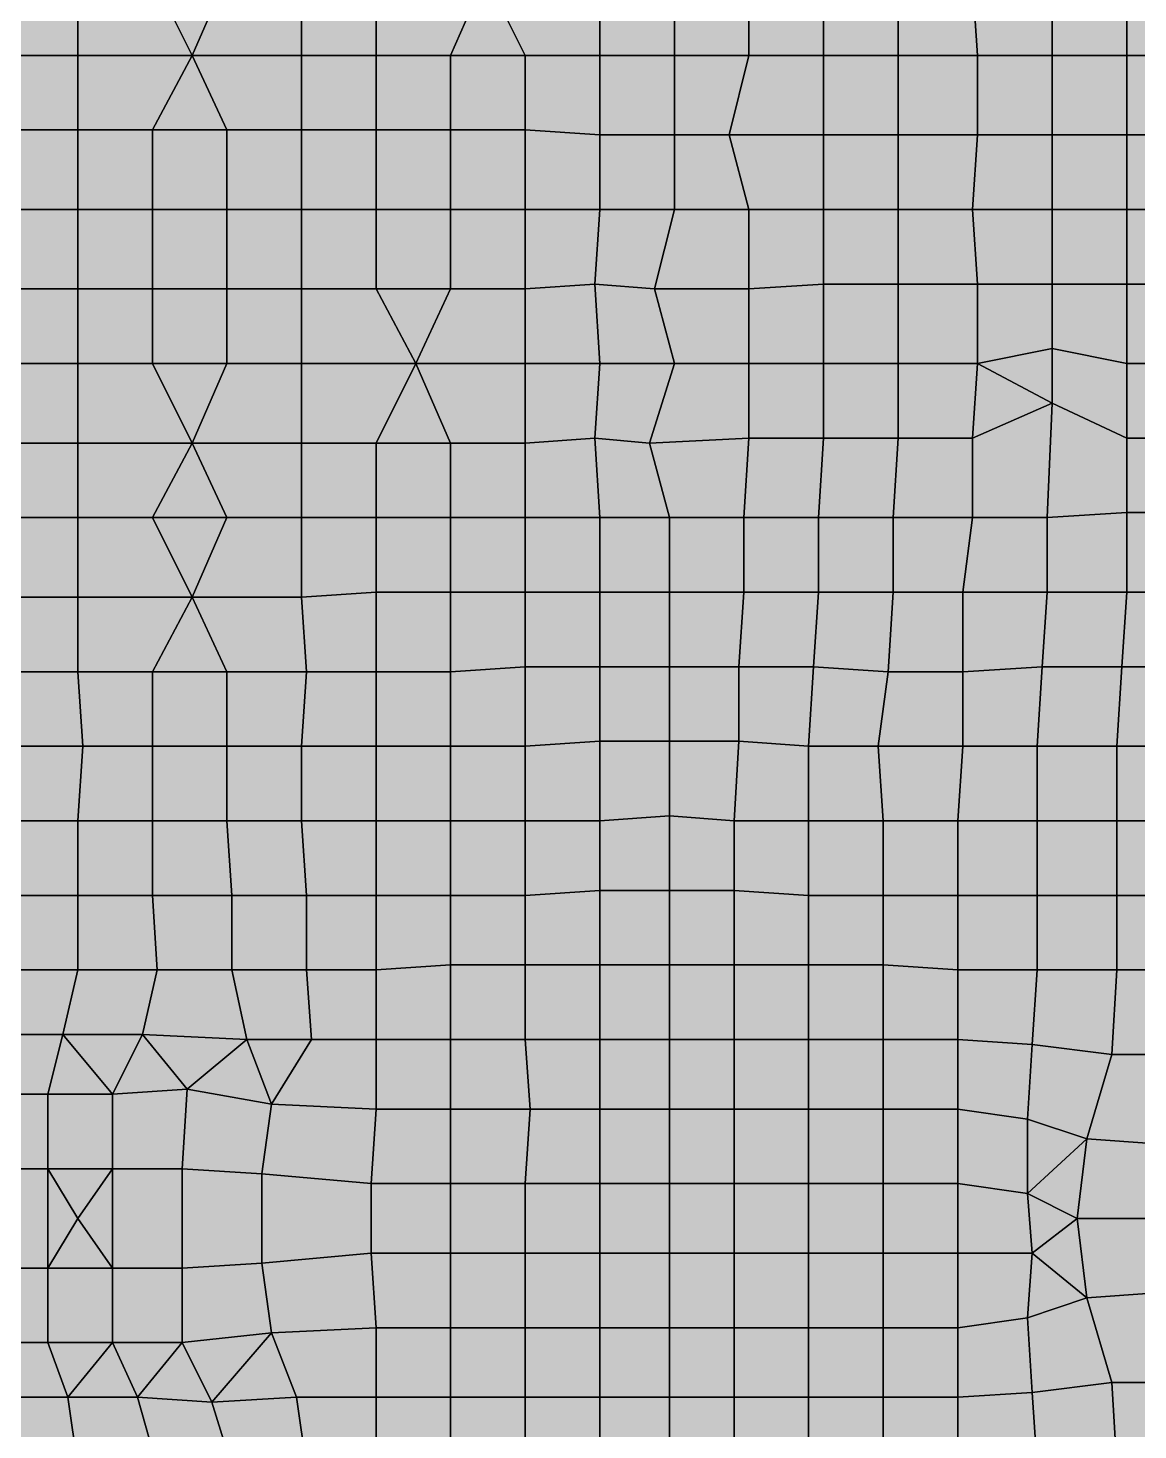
# Model space of a CAD drawing. Header units: metres. Extents: x -7480 to 79269, y -9100 to 45880.
# Drawn here: x 31840 to 36305, y 15389 to 21030 of the extents above; entities that cross this region are included whole.
import ezdxf

# ---------------------------------------------------------------- set-up
doc = ezdxf.new("R2010")
doc.units = ezdxf.units.M
for name, color, linetype in [('COLOR_1', 1, 'Continuous'), ('COLOR_181', 181, 'Continuous'), ('COLOR_3', 3, 'Continuous'), ('COLOR_5', 5, 'Continuous'), ('COLOR_6', 6, 'Continuous')]:
    doc.layers.add(name, color=color, linetype=linetype)

msp = doc.modelspace()

# ---------------------------------------------------------------- hatches: boundary and pattern name
at = {"layer": 'COLOR_1'}
for points in [[(31740, 17840), (32040, 17840), (32060, 18140), (31740, 18140)], [(32040, 17840), (32340, 17840), (32340, 18140), (32060, 18140)], [(32340, 17840), (32640, 17840), (32640, 18140), (32340, 18140)], [(32640, 17840), (32940, 17840), (32940, 18140), (32640, 18140)], [(32940, 17840), (33240, 17840), (33240, 18140), (32940, 18140)], [(33240, 17840), (33540, 17840), (33540, 18140), (33240, 18140)], [(31740, 17840), (31760, 17540), (32040, 17540), (32040, 17840)], [(32040, 17540), (32340, 17540), (32340, 17840), (32040, 17840)], [(32340, 17540), (32660, 17540), (32640, 17840), (32340, 17840)], [(32640, 17840), (32660, 17540), (32960, 17540), (32940, 17840)], [(32940, 17840), (32960, 17540), (33240, 17540), (33240, 17840)], [(33540, 17540), (33840, 17540), (33840, 17840), (33540, 17840)], [(32340, 17540), (32360, 17240), (32660, 17240), (32660, 17540)], [(32660, 17240), (32960, 17240), (32960, 17540), (32660, 17540)], [(32960, 17240), (33240, 17240), (33240, 17540), (32960, 17540)], [(31700, 16980), (31980, 16980), (32040, 17240), (31740, 17240)], [(31980, 16980), (32300, 16980), (32360, 17240), (32040, 17240)], [(32300, 16980), (32720, 16960), (32660, 17240), (32360, 17240)], [(32660, 17240), (32720, 16960), (32980, 16960), (32960, 17240)], [(32960, 17240), (32980, 16960), (33240, 16960), (33240, 17240)], [(32720, 16960), (32820, 16700), (32980, 16960)], [(32460, 16040), (32780, 16060), (32780, 16420), (32460, 16440)], [(31920, 15740), (32000, 15520), (32180, 15740)], [(31700, 15520), (31740, 15240), (32040, 15240), (32000, 15520)], [(32000, 15520), (32040, 15240), (32360, 15240), (32280, 15520)], [(32280, 15520), (32360, 15240), (32660, 15240), (32580, 15500)], [(32580, 15500), (32660, 15240), (32960, 15240), (32920, 15520)], [(32920, 15520), (32960, 15240), (33240, 15240), (33240, 15520)], [(33240, 15240), (33540, 15220), (33540, 15520), (33240, 15520)]]:
    msp.add_hatch(color=256, dxfattribs=at).paths.add_polyline_path(points)
at = {"layer": 'COLOR_181'}
for points in [[(31600, 21240), (31740, 20920), (32040, 20920), (32040, 21240)], [(32040, 20920), (32500, 20920), (32340, 21240), (32040, 21240)], [(32340, 21240), (32500, 20920), (32640, 21240)], [(32500, 20920), (32940, 20920), (32940, 21240), (32640, 21240)], [(32940, 20920), (33240, 20920), (33240, 21240), (32940, 21240)], [(33240, 20920), (33540, 20920), (33680, 21240), (33240, 21240)], [(33540, 20920), (33840, 20920), (33680, 21240)], [(33680, 21240), (33840, 20920), (34140, 20920), (34140, 21220)], [(34140, 20920), (34440, 20920), (34440, 21220), (34140, 21220)], [(34440, 20920), (34740, 20920), (34740, 21220), (34440, 21220)], [(34740, 20920), (35040, 20920), (35040, 21220), (34740, 21220)], [(35040, 20920), (35340, 20920), (35340, 21220), (35040, 21220)], [(35340, 20920), (35660, 20920), (35640, 21220), (35340, 21220)], [(35640, 21220), (35660, 20920), (35960, 20920), (35960, 21220)], [(35960, 20920), (36260, 20920), (36260, 21220), (35960, 21220)], [(36260, 20920), (36560, 20920), (36560, 21220), (36260, 21220)], [(31600, 20620), (32040, 20620), (32040, 20920), (31740, 20920)], [(32040, 20620), (32340, 20620), (32500, 20920), (32040, 20920)], [(32340, 20620), (32640, 20620), (32500, 20920)], [(32500, 20920), (32640, 20620), (32940, 20620), (32940, 20920)], [(32940, 20620), (33240, 20620), (33240, 20920), (32940, 20920)], [(33240, 20620), (33540, 20620), (33540, 20920), (33240, 20920)], [(33540, 20620), (33840, 20620), (33840, 20920), (33540, 20920)], [(33840, 20620), (34140, 20600), (34140, 20920), (33840, 20920)], [(34140, 20600), (34440, 20600), (34440, 20920), (34140, 20920)], [(34440, 20600), (34660, 20600), (34740, 20920), (34440, 20920)], [(34660, 20600), (35040, 20600), (35040, 20920), (34740, 20920)], [(35040, 20600), (35340, 20600), (35340, 20920), (35040, 20920)], [(35340, 20600), (35660, 20600), (35660, 20920), (35340, 20920)], [(35660, 20600), (35960, 20600), (35960, 20920), (35660, 20920)], [(35960, 20600), (36260, 20600), (36260, 20920), (35960, 20920)], [(36260, 20600), (36560, 20600), (36560, 20920), (36260, 20920)], [(31600, 20620), (31740, 20300), (32040, 20300), (32040, 20620)], [(32040, 20300), (32340, 20300), (32340, 20620), (32040, 20620)], [(32340, 20300), (32640, 20300), (32640, 20620), (32340, 20620)], [(32640, 20300), (32940, 20300), (32940, 20620), (32640, 20620)], [(32940, 20300), (33240, 20300), (33240, 20620), (32940, 20620)], [(33240, 20300), (33540, 20300), (33540, 20620), (33240, 20620)], [(33540, 20300), (33840, 20300), (33840, 20620), (33540, 20620)], [(33840, 20300), (34140, 20300), (34140, 20600), (33840, 20620)], [(34140, 20300), (34440, 20300), (34440, 20600), (34140, 20600)], [(34440, 20300), (34740, 20300), (34660, 20600), (34440, 20600)], [(34660, 20600), (34740, 20300), (35040, 20300), (35040, 20600)], [(35040, 20300), (35340, 20300), (35340, 20600), (35040, 20600)], [(35340, 20300), (35640, 20300), (35660, 20600), (35340, 20600)], [(35640, 20300), (35960, 20300), (35960, 20600), (35660, 20600)], [(35960, 20300), (36260, 20300), (36260, 20600), (35960, 20600)], [(36260, 20300), (36560, 20300), (36560, 20600), (36260, 20600)], [(31600, 19980), (32040, 19980), (32040, 20300), (31740, 20300)], [(32040, 19980), (32340, 19980), (32340, 20300), (32040, 20300)], [(32340, 19980), (32640, 19980), (32640, 20300), (32340, 20300)], [(32640, 19980), (32940, 19980), (32940, 20300), (32640, 20300)], [(32940, 19980), (33240, 19980), (33240, 20300), (32940, 20300)], [(33240, 19980), (33540, 19980), (33540, 20300), (33240, 20300)], [(33540, 19980), (33840, 19980), (33840, 20300), (33540, 20300)], [(33840, 19980), (34120, 20000), (34140, 20300), (33840, 20300)], [(34120, 20000), (34360, 19980), (34440, 20300), (34140, 20300)], [(34360, 19980), (34740, 19980), (34740, 20300), (34440, 20300)], [(34740, 19980), (35040, 20000), (35040, 20300), (34740, 20300)], [(35040, 20000), (35340, 20000), (35340, 20300), (35040, 20300)], [(35340, 20000), (35660, 20000), (35640, 20300), (35340, 20300)], [(35640, 20300), (35660, 20000), (35960, 20000), (35960, 20300)], [(35960, 20000), (36260, 20000), (36260, 20300), (35960, 20300)], [(36260, 20000), (36560, 20000), (36560, 20300), (36260, 20300)], [(31600, 19980), (31740, 19680), (32040, 19680), (32040, 19980)], [(32040, 19680), (32340, 19680), (32340, 19980), (32040, 19980)], [(32340, 19680), (32640, 19680), (32640, 19980), (32340, 19980)], [(32640, 19680), (32940, 19680), (32940, 19980), (32640, 19980)], [(32940, 19680), (33400, 19680), (33240, 19980), (32940, 19980)], [(33240, 19980), (33400, 19680), (33540, 19980)], [(33400, 19680), (33840, 19680), (33840, 19980), (33540, 19980)], [(33840, 19680), (34140, 19680), (34120, 20000), (33840, 19980)], [(34120, 20000), (34140, 19680), (34440, 19680), (34360, 19980)], [(34360, 19980), (34440, 19680), (34740, 19680), (34740, 19980)], [(34740, 19680), (35040, 19680), (35040, 20000), (34740, 19980)], [(35040, 19680), (35340, 19680), (35340, 20000), (35040, 20000)], [(35340, 19680), (35660, 19680), (35660, 20000), (35340, 20000)], [(35660, 19680), (35960, 19740), (35960, 20000), (35660, 20000)], [(35960, 19740), (36260, 19680), (36260, 20000), (35960, 20000)], [(36260, 19680), (36560, 19680), (36560, 20000), (36260, 20000)], [(35660, 19680), (35960, 19520), (35960, 19740)], [(35960, 19520), (36260, 19380), (36260, 19680), (35960, 19740)], [(31740, 19360), (32040, 19360), (32040, 19680), (31740, 19680)], [(32040, 19360), (32500, 19360), (32340, 19680), (32040, 19680)], [(32340, 19680), (32500, 19360), (32640, 19680)], [(32500, 19360), (32940, 19360), (32940, 19680), (32640, 19680)], [(32940, 19360), (33240, 19360), (33400, 19680), (32940, 19680)], [(33240, 19360), (33540, 19360), (33400, 19680)], [(33400, 19680), (33540, 19360), (33840, 19360), (33840, 19680)], [(33840, 19360), (34120, 19380), (34140, 19680), (33840, 19680)], [(34120, 19380), (34340, 19360), (34440, 19680), (34140, 19680)], [(34340, 19360), (34740, 19380), (34740, 19680), (34440, 19680)], [(34740, 19380), (35040, 19380), (35040, 19680), (34740, 19680)], [(35040, 19380), (35340, 19380), (35340, 19680), (35040, 19680)], [(35340, 19380), (35640, 19380), (35660, 19680), (35340, 19680)], [(35640, 19380), (35960, 19520), (35660, 19680)], [(36260, 19380), (36560, 19380), (36560, 19680), (36260, 19680)], [(35640, 19060), (35940, 19060), (35960, 19520), (35640, 19380)], [(35940, 19060), (36260, 19080), (36260, 19380), (35960, 19520)], [(31740, 19060), (32040, 19060), (32040, 19360), (31740, 19360)], [(32040, 19060), (32340, 19060), (32500, 19360), (32040, 19360)], [(32340, 19060), (32640, 19060), (32500, 19360)], [(32500, 19360), (32640, 19060), (32940, 19060), (32940, 19360)], [(32940, 19060), (33240, 19060), (33240, 19360), (32940, 19360)], [(33240, 19060), (33540, 19060), (33540, 19360), (33240, 19360)], [(33540, 19060), (33840, 19060), (33840, 19360), (33540, 19360)], [(33840, 19060), (34140, 19060), (34120, 19380), (33840, 19360)], [(34120, 19380), (34140, 19060), (34420, 19060), (34340, 19360)], [(34340, 19360), (34420, 19060), (34720, 19060), (34740, 19380)], [(34720, 19060), (35020, 19060), (35040, 19380), (34740, 19380)], [(35020, 19060), (35320, 19060), (35340, 19380), (35040, 19380)], [(35320, 19060), (35640, 19060), (35640, 19380), (35340, 19380)], [(36260, 19080), (36560, 19080), (36560, 19380), (36260, 19380)], [(35940, 18760), (36260, 18760), (36260, 19080), (35940, 19060)], [(36260, 18760), (36560, 18760), (36560, 19080), (36260, 19080)], [(31740, 18740), (32040, 18740), (32040, 19060), (31740, 19060)], [(32040, 18740), (32500, 18740), (32340, 19060), (32040, 19060)], [(32340, 19060), (32500, 18740), (32640, 19060)], [(32500, 18740), (32940, 18740), (32940, 19060), (32640, 19060)], [(32940, 18740), (33240, 18760), (33240, 19060), (32940, 19060)], [(33240, 18760), (33540, 18760), (33540, 19060), (33240, 19060)], [(33540, 18760), (33840, 18760), (33840, 19060), (33540, 19060)], [(33840, 18760), (34140, 18760), (34140, 19060), (33840, 19060)], [(34140, 18760), (34420, 18760), (34420, 19060), (34140, 19060)], [(34420, 18760), (34720, 18760), (34720, 19060), (34420, 19060)], [(34720, 18760), (35020, 18760), (35020, 19060), (34720, 19060)], [(35020, 18760), (35320, 18760), (35320, 19060), (35020, 19060)], [(35320, 18760), (35600, 18760), (35640, 19060), (35320, 19060)], [(35600, 18760), (35940, 18760), (35940, 19060), (35640, 19060)], [(31740, 18440), (32040, 18440), (32040, 18740), (31740, 18740)], [(32040, 18440), (32340, 18440), (32500, 18740), (32040, 18740)], [(32340, 18440), (32640, 18440), (32500, 18740)], [(32500, 18740), (32640, 18440), (32960, 18440), (32940, 18740)], [(32940, 18740), (32960, 18440), (33240, 18440), (33240, 18760)], [(33240, 18440), (33540, 18440), (33540, 18760), (33240, 18760)], [(33540, 18440), (33840, 18460), (33840, 18760), (33540, 18760)], [(33840, 18460), (34140, 18460), (34140, 18760), (33840, 18760)], [(34140, 18460), (34420, 18460), (34420, 18760), (34140, 18760)], [(34420, 18460), (34700, 18460), (34720, 18760), (34420, 18760)], [(34700, 18460), (35000, 18460), (35020, 18760), (34720, 18760)], [(35000, 18460), (35300, 18440), (35320, 18760), (35020, 18760)], [(35300, 18440), (35600, 18440), (35600, 18760), (35320, 18760)], [(35600, 18440), (35920, 18460), (35940, 18760), (35600, 18760)], [(35920, 18460), (36240, 18460), (36260, 18760), (35940, 18760)], [(36240, 18460), (36560, 18460), (36560, 18760), (36260, 18760)], [(33540, 18140), (33840, 18140), (33840, 18460), (33540, 18440)], [(33840, 18140), (34140, 18160), (34140, 18460), (33840, 18460)], [(34140, 18160), (34420, 18160), (34420, 18460), (34140, 18460)], [(34420, 18160), (34700, 18160), (34700, 18460), (34420, 18460)], [(34700, 18160), (34980, 18140), (35000, 18460), (34700, 18460)], [(34980, 18140), (35260, 18140), (35300, 18440), (35000, 18460)], [(35600, 18140), (35900, 18140), (35920, 18460), (35600, 18440)], [(35900, 18140), (36220, 18140), (36240, 18460), (35920, 18460)], [(36220, 18140), (36540, 18140), (36560, 18460), (36240, 18460)], [(31740, 18140), (32060, 18140), (32040, 18440), (31740, 18440)], [(32040, 18440), (32060, 18140), (32340, 18140), (32340, 18440)], [(32340, 18140), (32640, 18140), (32640, 18440), (32340, 18440)], [(32640, 18140), (32940, 18140), (32960, 18440), (32640, 18440)], [(32940, 18140), (33240, 18140), (33240, 18440), (32960, 18440)], [(33240, 18140), (33540, 18140), (33540, 18440), (33240, 18440)], [(35260, 18140), (35600, 18140), (35600, 18440), (35300, 18440)], [(33540, 17840), (33840, 17840), (33840, 18140), (33540, 18140)], [(33840, 17840), (34140, 17840), (34140, 18160), (33840, 18140)], [(34140, 17840), (34420, 17860), (34420, 18160), (34140, 18160)], [(34420, 17860), (34680, 17840), (34700, 18160), (34420, 18160)], [(34680, 17840), (34980, 17840), (34980, 18140), (34700, 18160)], [(34980, 17840), (35280, 17840), (35260, 18140), (34980, 18140)], [(35260, 18140), (35280, 17840), (35580, 17840), (35600, 18140)], [(35580, 17840), (35900, 17840), (35900, 18140), (35600, 18140)], [(35900, 17840), (36220, 17840), (36220, 18140), (35900, 18140)], [(36220, 17840), (36540, 17840), (36540, 18140), (36220, 18140)], [(33840, 17540), (34140, 17560), (34140, 17840), (33840, 17840)], [(34140, 17560), (34420, 17560), (34420, 17860), (34140, 17840)], [(34420, 17560), (34680, 17560), (34680, 17840), (34420, 17860)], [(34680, 17560), (34980, 17540), (34980, 17840), (34680, 17840)], [(34980, 17540), (35280, 17540), (35280, 17840), (34980, 17840)], [(35280, 17540), (35580, 17540), (35580, 17840), (35280, 17840)], [(35580, 17540), (35900, 17540), (35900, 17840), (35580, 17840)], [(35900, 17540), (36220, 17540), (36220, 17840), (35900, 17840)], [(36220, 17540), (36540, 17540), (36540, 17840), (36220, 17840)], [(33840, 17260), (34140, 17260), (34140, 17560), (33840, 17540)], [(34140, 17260), (34420, 17260), (34420, 17560), (34140, 17560)], [(34420, 17260), (34680, 17260), (34680, 17560), (34420, 17560)], [(34680, 17260), (34980, 17260), (34980, 17540), (34680, 17560)], [(31740, 17240), (32040, 17240), (32040, 17540), (31760, 17540)], [(32040, 17240), (32360, 17240), (32340, 17540), (32040, 17540)], [(33540, 17260), (33840, 17260), (33840, 17540), (33540, 17540)], [(34980, 17260), (35280, 17260), (35280, 17540), (34980, 17540)], [(35280, 17260), (35580, 17240), (35580, 17540), (35280, 17540)], [(35580, 17240), (35900, 17240), (35900, 17540), (35580, 17540)], [(35900, 17240), (36220, 17240), (36220, 17540), (35900, 17540)], [(36220, 17240), (36540, 17240), (36540, 17540), (36220, 17540)], [(33540, 16960), (33840, 16960), (33840, 17260), (33540, 17260)], [(33840, 16960), (34140, 16960), (34140, 17260), (33840, 17260)], [(34140, 16960), (34420, 16960), (34420, 17260), (34140, 17260)], [(34420, 16960), (34680, 16960), (34680, 17260), (34420, 17260)], [(34680, 16960), (34980, 16960), (34980, 17260), (34680, 17260)], [(34980, 16960), (35280, 16960), (35280, 17260), (34980, 17260)], [(35280, 16960), (35580, 16960), (35580, 17240), (35280, 17260)], [(35580, 16960), (35880, 16940), (35900, 17240), (35580, 17240)], [(35880, 16940), (36200, 16900), (36220, 17240), (35900, 17240)], [(36200, 16900), (36520, 16900), (36540, 17240), (36220, 17240)], [(33540, 16680), (33860, 16680), (33840, 16960), (33540, 16960)], [(33840, 16960), (33860, 16680), (34140, 16680), (34140, 16960)], [(34140, 16680), (34420, 16680), (34420, 16960), (34140, 16960)], [(34420, 16680), (34680, 16680), (34680, 16960), (34420, 16960)], [(34680, 16680), (34980, 16680), (34980, 16960), (34680, 16960)], [(34980, 16680), (35280, 16680), (35280, 16960), (34980, 16960)], [(35280, 16680), (35580, 16680), (35580, 16960), (35280, 16960)], [(35580, 16680), (35860, 16640), (35880, 16940), (35580, 16960)], [(35860, 16640), (36100, 16560), (36200, 16900), (35880, 16940)], [(36100, 16560), (36380, 16540), (36520, 16900), (36200, 16900)], [(33540, 16380), (33840, 16380), (33860, 16680), (33540, 16680)], [(33840, 16380), (34140, 16380), (34140, 16680), (33860, 16680)], [(34140, 16380), (34420, 16380), (34420, 16680), (34140, 16680)], [(34420, 16380), (34680, 16380), (34680, 16680), (34420, 16680)], [(34680, 16380), (34980, 16380), (34980, 16680), (34680, 16680)], [(34980, 16380), (35280, 16380), (35280, 16680), (34980, 16680)], [(35280, 16380), (35580, 16380), (35580, 16680), (35280, 16680)], [(35580, 16380), (35860, 16340), (35860, 16640), (35580, 16680)], [(35860, 16340), (36100, 16560), (35860, 16640)], [(35860, 16340), (36060, 16240), (36100, 16560)], [(36060, 16240), (36360, 16240), (36380, 16540), (36100, 16560)], [(31640, 16040), (31920, 16040), (31920, 16440), (31640, 16440)], [(31920, 16040), (32040, 16240), (31920, 16440)], [(31920, 16440), (32040, 16240), (32180, 16440)], [(32040, 16240), (32180, 16040), (32180, 16440)], [(32180, 16040), (32460, 16040), (32460, 16440), (32180, 16440)], [(33540, 16100), (33840, 16100), (33840, 16380), (33540, 16380)], [(33840, 16100), (34140, 16100), (34140, 16380), (33840, 16380)], [(34140, 16100), (34420, 16100), (34420, 16380), (34140, 16380)], [(34420, 16100), (34680, 16100), (34680, 16380), (34420, 16380)], [(34680, 16100), (34980, 16100), (34980, 16380), (34680, 16380)], [(34980, 16100), (35280, 16100), (35280, 16380), (34980, 16380)], [(35280, 16100), (35580, 16100), (35580, 16380), (35280, 16380)], [(35580, 16100), (35880, 16100), (35860, 16340), (35580, 16380)], [(35860, 16340), (35880, 16100), (36060, 16240)], [(31920, 16040), (32180, 16040), (32040, 16240)], [(35880, 16100), (36100, 15920), (36060, 16240)], [(36060, 16240), (36100, 15920), (36380, 15940), (36360, 16240)], [(33540, 15800), (33840, 15800), (33840, 16100), (33540, 16100)], [(33840, 15800), (34140, 15800), (34140, 16100), (33840, 16100)], [(34140, 15800), (34420, 15800), (34420, 16100), (34140, 16100)], [(34420, 15800), (34680, 15800), (34680, 16100), (34420, 16100)], [(34680, 15800), (34980, 15800), (34980, 16100), (34680, 16100)], [(34980, 15800), (35280, 15800), (35280, 16100), (34980, 16100)], [(35280, 15800), (35580, 15800), (35580, 16100), (35280, 16100)], [(35580, 15800), (35860, 15840), (35880, 16100), (35580, 16100)], [(35860, 15840), (36100, 15920), (35880, 16100)], [(35860, 15840), (35880, 15540), (36200, 15580), (36100, 15920)], [(36100, 15920), (36200, 15580), (36520, 15580), (36380, 15940)], [(33540, 15520), (33840, 15520), (33840, 15800), (33540, 15800)], [(33840, 15520), (34140, 15520), (34140, 15800), (33840, 15800)], [(34140, 15520), (34420, 15520), (34420, 15800), (34140, 15800)], [(34420, 15520), (34680, 15520), (34680, 15800), (34420, 15800)], [(34680, 15520), (34980, 15520), (34980, 15800), (34680, 15800)], [(34980, 15520), (35280, 15520), (35280, 15800), (34980, 15800)], [(35280, 15520), (35580, 15520), (35580, 15800), (35280, 15800)], [(35580, 15520), (35880, 15540), (35860, 15840), (35580, 15800)], [(35880, 15540), (35900, 15240), (36220, 15240), (36200, 15580)], [(36200, 15580), (36220, 15240), (36540, 15240), (36520, 15580)], [(33540, 15220), (33840, 15220), (33840, 15520), (33540, 15520)], [(33840, 15220), (34140, 15220), (34140, 15520), (33840, 15520)], [(34140, 15220), (34420, 15220), (34420, 15520), (34140, 15520)], [(34420, 15220), (34680, 15220), (34680, 15520), (34420, 15520)], [(34680, 15220), (34980, 15220), (34980, 15520), (34680, 15520)], [(34980, 15220), (35280, 15220), (35280, 15520), (34980, 15520)], [(35280, 15220), (35580, 15240), (35580, 15520), (35280, 15520)], [(35580, 15240), (35900, 15240), (35880, 15540), (35580, 15520)]]:
    msp.add_hatch(color=256, dxfattribs=at).paths.add_polyline_path(points)
at = {"layer": 'COLOR_3'}
for points in [[(33240, 17540), (33540, 17540), (33540, 17840), (33240, 17840)], [(33240, 17240), (33540, 17260), (33540, 17540), (33240, 17540)], [(33240, 16960), (33540, 16960), (33540, 17260), (33240, 17240)], [(31640, 16740), (31920, 16740), (31980, 16980), (31700, 16980)], [(31920, 16740), (32180, 16740), (31980, 16980)], [(31980, 16980), (32180, 16740), (32300, 16980)], [(32180, 16740), (32480, 16760), (32300, 16980)], [(32300, 16980), (32480, 16760), (32720, 16960)], [(32480, 16760), (32820, 16700), (32720, 16960)], [(32820, 16700), (33240, 16680), (33240, 16960), (32980, 16960)], [(33240, 16680), (33540, 16680), (33540, 16960), (33240, 16960)], [(32820, 15780), (32920, 15520), (33240, 15520), (33240, 15800)], [(33240, 15520), (33540, 15520), (33540, 15800), (33240, 15800)], [(31640, 15740), (31700, 15520), (32000, 15520), (31920, 15740)], [(32000, 15520), (32280, 15520), (32180, 15740)], [(32180, 15740), (32280, 15520), (32460, 15740)], [(32280, 15520), (32580, 15500), (32460, 15740)], [(32460, 15740), (32580, 15500), (32820, 15780)], [(32580, 15500), (32920, 15520), (32820, 15780)]]:
    msp.add_hatch(color=256, dxfattribs=at).paths.add_polyline_path(points)
at = {"layer": 'COLOR_5'}
for points in [[(32180, 16440), (32460, 16440), (32480, 16760), (32180, 16740)], [(31640, 16440), (31920, 16440), (31920, 16740), (31640, 16740)], [(31920, 16440), (32180, 16440), (32180, 16740), (31920, 16740)], [(32780, 16420), (33220, 16380), (33240, 16680), (32820, 16700)], [(33220, 16380), (33540, 16380), (33540, 16680), (33240, 16680)], [(32780, 16060), (33220, 16100), (33220, 16380), (32780, 16420)], [(33220, 16100), (33540, 16100), (33540, 16380), (33220, 16380)], [(32780, 16060), (32820, 15780), (33240, 15800), (33220, 16100)], [(33220, 16100), (33240, 15800), (33540, 15800), (33540, 16100)], [(31640, 15740), (31920, 15740), (31920, 16040), (31640, 16040)], [(31920, 15740), (32180, 15740), (32180, 16040), (31920, 16040)], [(32180, 15740), (32460, 15740), (32460, 16040), (32180, 16040)]]:
    msp.add_hatch(color=256, dxfattribs=at).paths.add_polyline_path(points)
at = {"layer": 'COLOR_6'}
for points in [[(32460, 16440), (32780, 16420), (32820, 16700), (32480, 16760)], [(32460, 15740), (32820, 15780), (32780, 16060), (32460, 16040)]]:
    msp.add_hatch(color=256, dxfattribs=at).paths.add_polyline_path(points)

# ---------------------------------------------------------------- linework, layer by layer
at = {"layer": 'COLOR_1'}
for points in [[(31740, 17840), (32040, 17840), (32060, 18140), (31740, 18140)], [(32040, 17840), (32340, 17840), (32340, 18140), (32060, 18140)], [(32340, 17840), (32640, 17840), (32640, 18140), (32340, 18140)], [(32640, 17840), (32940, 17840), (32940, 18140), (32640, 18140)], [(32940, 17840), (33240, 17840), (33240, 18140), (32940, 18140)], [(33240, 17840), (33540, 17840), (33540, 18140), (33240, 18140)], [(31740, 17840), (31760, 17540), (32040, 17540), (32040, 17840)], [(32040, 17540), (32340, 17540), (32340, 17840), (32040, 17840)], [(32340, 17540), (32660, 17540), (32640, 17840), (32340, 17840)], [(32640, 17840), (32660, 17540), (32960, 17540), (32940, 17840)], [(32940, 17840), (32960, 17540), (33240, 17540), (33240, 17840)], [(33540, 17540), (33840, 17540), (33840, 17840), (33540, 17840)], [(32340, 17540), (32360, 17240), (32660, 17240), (32660, 17540)], [(32660, 17240), (32960, 17240), (32960, 17540), (32660, 17540)], [(32960, 17240), (33240, 17240), (33240, 17540), (32960, 17540)], [(31700, 16980), (31980, 16980), (32040, 17240), (31740, 17240)], [(31980, 16980), (32300, 16980), (32360, 17240), (32040, 17240)], [(32300, 16980), (32720, 16960), (32660, 17240), (32360, 17240)], [(32660, 17240), (32720, 16960), (32980, 16960), (32960, 17240)], [(32960, 17240), (32980, 16960), (33240, 16960), (33240, 17240)], [(32720, 16960), (32820, 16700), (32980, 16960)], [(32460, 16040), (32780, 16060), (32780, 16420), (32460, 16440)], [(31920, 15740), (32000, 15520), (32180, 15740)], [(31700, 15520), (31740, 15240), (32040, 15240), (32000, 15520)], [(32000, 15520), (32040, 15240), (32360, 15240), (32280, 15520)], [(32280, 15520), (32360, 15240), (32660, 15240), (32580, 15500)], [(32580, 15500), (32660, 15240), (32960, 15240), (32920, 15520)], [(32920, 15520), (32960, 15240), (33240, 15240), (33240, 15520)], [(33240, 15240), (33540, 15220), (33540, 15520), (33240, 15520)]]:
    msp.add_lwpolyline(points, close=True, dxfattribs=at)
at = {"layer": 'COLOR_181'}
for points in [[(31600, 21240), (31740, 20920), (32040, 20920), (32040, 21240)], [(32040, 20920), (32500, 20920), (32340, 21240), (32040, 21240)], [(32340, 21240), (32500, 20920), (32640, 21240)], [(32500, 20920), (32940, 20920), (32940, 21240), (32640, 21240)], [(32940, 20920), (33240, 20920), (33240, 21240), (32940, 21240)], [(33240, 20920), (33540, 20920), (33680, 21240), (33240, 21240)], [(33540, 20920), (33840, 20920), (33680, 21240)], [(33680, 21240), (33840, 20920), (34140, 20920), (34140, 21220)], [(34140, 20920), (34440, 20920), (34440, 21220), (34140, 21220)], [(34440, 20920), (34740, 20920), (34740, 21220), (34440, 21220)], [(34740, 20920), (35040, 20920), (35040, 21220), (34740, 21220)], [(35040, 20920), (35340, 20920), (35340, 21220), (35040, 21220)], [(35340, 20920), (35660, 20920), (35640, 21220), (35340, 21220)], [(35640, 21220), (35660, 20920), (35960, 20920), (35960, 21220)], [(35960, 20920), (36260, 20920), (36260, 21220), (35960, 21220)], [(36260, 20920), (36560, 20920), (36560, 21220), (36260, 21220)], [(31600, 20620), (32040, 20620), (32040, 20920), (31740, 20920)], [(32040, 20620), (32340, 20620), (32500, 20920), (32040, 20920)], [(32340, 20620), (32640, 20620), (32500, 20920)], [(32500, 20920), (32640, 20620), (32940, 20620), (32940, 20920)], [(32940, 20620), (33240, 20620), (33240, 20920), (32940, 20920)], [(33240, 20620), (33540, 20620), (33540, 20920), (33240, 20920)], [(33540, 20620), (33840, 20620), (33840, 20920), (33540, 20920)], [(33840, 20620), (34140, 20600), (34140, 20920), (33840, 20920)], [(34140, 20600), (34440, 20600), (34440, 20920), (34140, 20920)], [(34440, 20600), (34660, 20600), (34740, 20920), (34440, 20920)], [(34660, 20600), (35040, 20600), (35040, 20920), (34740, 20920)], [(35040, 20600), (35340, 20600), (35340, 20920), (35040, 20920)], [(35340, 20600), (35660, 20600), (35660, 20920), (35340, 20920)], [(35660, 20600), (35960, 20600), (35960, 20920), (35660, 20920)], [(35960, 20600), (36260, 20600), (36260, 20920), (35960, 20920)], [(36260, 20600), (36560, 20600), (36560, 20920), (36260, 20920)], [(31600, 20620), (31740, 20300), (32040, 20300), (32040, 20620)], [(32040, 20300), (32340, 20300), (32340, 20620), (32040, 20620)], [(32340, 20300), (32640, 20300), (32640, 20620), (32340, 20620)], [(32640, 20300), (32940, 20300), (32940, 20620), (32640, 20620)], [(32940, 20300), (33240, 20300), (33240, 20620), (32940, 20620)], [(33240, 20300), (33540, 20300), (33540, 20620), (33240, 20620)], [(33540, 20300), (33840, 20300), (33840, 20620), (33540, 20620)], [(33840, 20300), (34140, 20300), (34140, 20600), (33840, 20620)], [(34140, 20300), (34440, 20300), (34440, 20600), (34140, 20600)], [(34440, 20300), (34740, 20300), (34660, 20600), (34440, 20600)], [(34660, 20600), (34740, 20300), (35040, 20300), (35040, 20600)], [(35040, 20300), (35340, 20300), (35340, 20600), (35040, 20600)], [(35340, 20300), (35640, 20300), (35660, 20600), (35340, 20600)], [(35640, 20300), (35960, 20300), (35960, 20600), (35660, 20600)], [(35960, 20300), (36260, 20300), (36260, 20600), (35960, 20600)], [(36260, 20300), (36560, 20300), (36560, 20600), (36260, 20600)], [(31600, 19980), (32040, 19980), (32040, 20300), (31740, 20300)], [(32040, 19980), (32340, 19980), (32340, 20300), (32040, 20300)], [(32340, 19980), (32640, 19980), (32640, 20300), (32340, 20300)], [(32640, 19980), (32940, 19980), (32940, 20300), (32640, 20300)], [(32940, 19980), (33240, 19980), (33240, 20300), (32940, 20300)], [(33240, 19980), (33540, 19980), (33540, 20300), (33240, 20300)], [(33540, 19980), (33840, 19980), (33840, 20300), (33540, 20300)], [(33840, 19980), (34120, 20000), (34140, 20300), (33840, 20300)], [(34120, 20000), (34360, 19980), (34440, 20300), (34140, 20300)], [(34360, 19980), (34740, 19980), (34740, 20300), (34440, 20300)], [(34740, 19980), (35040, 20000), (35040, 20300), (34740, 20300)], [(35040, 20000), (35340, 20000), (35340, 20300), (35040, 20300)], [(35340, 20000), (35660, 20000), (35640, 20300), (35340, 20300)], [(35640, 20300), (35660, 20000), (35960, 20000), (35960, 20300)], [(35960, 20000), (36260, 20000), (36260, 20300), (35960, 20300)], [(36260, 20000), (36560, 20000), (36560, 20300), (36260, 20300)], [(31600, 19980), (31740, 19680), (32040, 19680), (32040, 19980)], [(32040, 19680), (32340, 19680), (32340, 19980), (32040, 19980)], [(32340, 19680), (32640, 19680), (32640, 19980), (32340, 19980)], [(32640, 19680), (32940, 19680), (32940, 19980), (32640, 19980)], [(32940, 19680), (33400, 19680), (33240, 19980), (32940, 19980)], [(33240, 19980), (33400, 19680), (33540, 19980)], [(33400, 19680), (33840, 19680), (33840, 19980), (33540, 19980)], [(33840, 19680), (34140, 19680), (34120, 20000), (33840, 19980)], [(34120, 20000), (34140, 19680), (34440, 19680), (34360, 19980)], [(34360, 19980), (34440, 19680), (34740, 19680), (34740, 19980)], [(34740, 19680), (35040, 19680), (35040, 20000), (34740, 19980)], [(35040, 19680), (35340, 19680), (35340, 20000), (35040, 20000)], [(35340, 19680), (35660, 19680), (35660, 20000), (35340, 20000)], [(35660, 19680), (35960, 19740), (35960, 20000), (35660, 20000)], [(35960, 19740), (36260, 19680), (36260, 20000), (35960, 20000)], [(36260, 19680), (36560, 19680), (36560, 20000), (36260, 20000)], [(35660, 19680), (35960, 19520), (35960, 19740)], [(35960, 19520), (36260, 19380), (36260, 19680), (35960, 19740)], [(31740, 19360), (32040, 19360), (32040, 19680), (31740, 19680)], [(32040, 19360), (32500, 19360), (32340, 19680), (32040, 19680)], [(32340, 19680), (32500, 19360), (32640, 19680)], [(32500, 19360), (32940, 19360), (32940, 19680), (32640, 19680)], [(32940, 19360), (33240, 19360), (33400, 19680), (32940, 19680)], [(33240, 19360), (33540, 19360), (33400, 19680)], [(33400, 19680), (33540, 19360), (33840, 19360), (33840, 19680)], [(33840, 19360), (34120, 19380), (34140, 19680), (33840, 19680)], [(34120, 19380), (34340, 19360), (34440, 19680), (34140, 19680)], [(34340, 19360), (34740, 19380), (34740, 19680), (34440, 19680)], [(34740, 19380), (35040, 19380), (35040, 19680), (34740, 19680)], [(35040, 19380), (35340, 19380), (35340, 19680), (35040, 19680)], [(35340, 19380), (35640, 19380), (35660, 19680), (35340, 19680)], [(35640, 19380), (35960, 19520), (35660, 19680)], [(36260, 19380), (36560, 19380), (36560, 19680), (36260, 19680)], [(35640, 19060), (35940, 19060), (35960, 19520), (35640, 19380)], [(35940, 19060), (36260, 19080), (36260, 19380), (35960, 19520)], [(31740, 19060), (32040, 19060), (32040, 19360), (31740, 19360)], [(32040, 19060), (32340, 19060), (32500, 19360), (32040, 19360)], [(32340, 19060), (32640, 19060), (32500, 19360)], [(32500, 19360), (32640, 19060), (32940, 19060), (32940, 19360)], [(32940, 19060), (33240, 19060), (33240, 19360), (32940, 19360)], [(33240, 19060), (33540, 19060), (33540, 19360), (33240, 19360)], [(33540, 19060), (33840, 19060), (33840, 19360), (33540, 19360)], [(33840, 19060), (34140, 19060), (34120, 19380), (33840, 19360)], [(34120, 19380), (34140, 19060), (34420, 19060), (34340, 19360)], [(34340, 19360), (34420, 19060), (34720, 19060), (34740, 19380)], [(34720, 19060), (35020, 19060), (35040, 19380), (34740, 19380)], [(35020, 19060), (35320, 19060), (35340, 19380), (35040, 19380)], [(35320, 19060), (35640, 19060), (35640, 19380), (35340, 19380)], [(36260, 19080), (36560, 19080), (36560, 19380), (36260, 19380)], [(35940, 18760), (36260, 18760), (36260, 19080), (35940, 19060)], [(36260, 18760), (36560, 18760), (36560, 19080), (36260, 19080)], [(31740, 18740), (32040, 18740), (32040, 19060), (31740, 19060)], [(32040, 18740), (32500, 18740), (32340, 19060), (32040, 19060)], [(32340, 19060), (32500, 18740), (32640, 19060)], [(32500, 18740), (32940, 18740), (32940, 19060), (32640, 19060)], [(32940, 18740), (33240, 18760), (33240, 19060), (32940, 19060)], [(33240, 18760), (33540, 18760), (33540, 19060), (33240, 19060)], [(33540, 18760), (33840, 18760), (33840, 19060), (33540, 19060)], [(33840, 18760), (34140, 18760), (34140, 19060), (33840, 19060)], [(34140, 18760), (34420, 18760), (34420, 19060), (34140, 19060)], [(34420, 18760), (34720, 18760), (34720, 19060), (34420, 19060)], [(34720, 18760), (35020, 18760), (35020, 19060), (34720, 19060)], [(35020, 18760), (35320, 18760), (35320, 19060), (35020, 19060)], [(35320, 18760), (35600, 18760), (35640, 19060), (35320, 19060)], [(35600, 18760), (35940, 18760), (35940, 19060), (35640, 19060)], [(31740, 18440), (32040, 18440), (32040, 18740), (31740, 18740)], [(32040, 18440), (32340, 18440), (32500, 18740), (32040, 18740)], [(32340, 18440), (32640, 18440), (32500, 18740)], [(32500, 18740), (32640, 18440), (32960, 18440), (32940, 18740)], [(32940, 18740), (32960, 18440), (33240, 18440), (33240, 18760)], [(33240, 18440), (33540, 18440), (33540, 18760), (33240, 18760)], [(33540, 18440), (33840, 18460), (33840, 18760), (33540, 18760)], [(33840, 18460), (34140, 18460), (34140, 18760), (33840, 18760)], [(34140, 18460), (34420, 18460), (34420, 18760), (34140, 18760)], [(34420, 18460), (34700, 18460), (34720, 18760), (34420, 18760)], [(34700, 18460), (35000, 18460), (35020, 18760), (34720, 18760)], [(35000, 18460), (35300, 18440), (35320, 18760), (35020, 18760)], [(35300, 18440), (35600, 18440), (35600, 18760), (35320, 18760)], [(35600, 18440), (35920, 18460), (35940, 18760), (35600, 18760)], [(35920, 18460), (36240, 18460), (36260, 18760), (35940, 18760)], [(36240, 18460), (36560, 18460), (36560, 18760), (36260, 18760)], [(33540, 18140), (33840, 18140), (33840, 18460), (33540, 18440)], [(33840, 18140), (34140, 18160), (34140, 18460), (33840, 18460)], [(34140, 18160), (34420, 18160), (34420, 18460), (34140, 18460)], [(34420, 18160), (34700, 18160), (34700, 18460), (34420, 18460)], [(34700, 18160), (34980, 18140), (35000, 18460), (34700, 18460)], [(34980, 18140), (35260, 18140), (35300, 18440), (35000, 18460)], [(35600, 18140), (35900, 18140), (35920, 18460), (35600, 18440)], [(35900, 18140), (36220, 18140), (36240, 18460), (35920, 18460)], [(36220, 18140), (36540, 18140), (36560, 18460), (36240, 18460)], [(31740, 18140), (32060, 18140), (32040, 18440), (31740, 18440)], [(32040, 18440), (32060, 18140), (32340, 18140), (32340, 18440)], [(32340, 18140), (32640, 18140), (32640, 18440), (32340, 18440)], [(32640, 18140), (32940, 18140), (32960, 18440), (32640, 18440)], [(32940, 18140), (33240, 18140), (33240, 18440), (32960, 18440)], [(33240, 18140), (33540, 18140), (33540, 18440), (33240, 18440)], [(35260, 18140), (35600, 18140), (35600, 18440), (35300, 18440)], [(33540, 17840), (33840, 17840), (33840, 18140), (33540, 18140)], [(33840, 17840), (34140, 17840), (34140, 18160), (33840, 18140)], [(34140, 17840), (34420, 17860), (34420, 18160), (34140, 18160)], [(34420, 17860), (34680, 17840), (34700, 18160), (34420, 18160)], [(34680, 17840), (34980, 17840), (34980, 18140), (34700, 18160)], [(34980, 17840), (35280, 17840), (35260, 18140), (34980, 18140)], [(35260, 18140), (35280, 17840), (35580, 17840), (35600, 18140)], [(35580, 17840), (35900, 17840), (35900, 18140), (35600, 18140)], [(35900, 17840), (36220, 17840), (36220, 18140), (35900, 18140)], [(36220, 17840), (36540, 17840), (36540, 18140), (36220, 18140)], [(33840, 17540), (34140, 17560), (34140, 17840), (33840, 17840)], [(34140, 17560), (34420, 17560), (34420, 17860), (34140, 17840)], [(34420, 17560), (34680, 17560), (34680, 17840), (34420, 17860)], [(34680, 17560), (34980, 17540), (34980, 17840), (34680, 17840)], [(34980, 17540), (35280, 17540), (35280, 17840), (34980, 17840)], [(35280, 17540), (35580, 17540), (35580, 17840), (35280, 17840)], [(35580, 17540), (35900, 17540), (35900, 17840), (35580, 17840)], [(35900, 17540), (36220, 17540), (36220, 17840), (35900, 17840)], [(36220, 17540), (36540, 17540), (36540, 17840), (36220, 17840)], [(33840, 17260), (34140, 17260), (34140, 17560), (33840, 17540)], [(34140, 17260), (34420, 17260), (34420, 17560), (34140, 17560)], [(34420, 17260), (34680, 17260), (34680, 17560), (34420, 17560)], [(34680, 17260), (34980, 17260), (34980, 17540), (34680, 17560)], [(31740, 17240), (32040, 17240), (32040, 17540), (31760, 17540)], [(32040, 17240), (32360, 17240), (32340, 17540), (32040, 17540)], [(33540, 17260), (33840, 17260), (33840, 17540), (33540, 17540)], [(34980, 17260), (35280, 17260), (35280, 17540), (34980, 17540)], [(35280, 17260), (35580, 17240), (35580, 17540), (35280, 17540)], [(35580, 17240), (35900, 17240), (35900, 17540), (35580, 17540)], [(35900, 17240), (36220, 17240), (36220, 17540), (35900, 17540)], [(36220, 17240), (36540, 17240), (36540, 17540), (36220, 17540)], [(33540, 16960), (33840, 16960), (33840, 17260), (33540, 17260)], [(33840, 16960), (34140, 16960), (34140, 17260), (33840, 17260)], [(34140, 16960), (34420, 16960), (34420, 17260), (34140, 17260)], [(34420, 16960), (34680, 16960), (34680, 17260), (34420, 17260)], [(34680, 16960), (34980, 16960), (34980, 17260), (34680, 17260)], [(34980, 16960), (35280, 16960), (35280, 17260), (34980, 17260)], [(35280, 16960), (35580, 16960), (35580, 17240), (35280, 17260)], [(35580, 16960), (35880, 16940), (35900, 17240), (35580, 17240)], [(35880, 16940), (36200, 16900), (36220, 17240), (35900, 17240)], [(36200, 16900), (36520, 16900), (36540, 17240), (36220, 17240)], [(33540, 16680), (33860, 16680), (33840, 16960), (33540, 16960)], [(33840, 16960), (33860, 16680), (34140, 16680), (34140, 16960)], [(34140, 16680), (34420, 16680), (34420, 16960), (34140, 16960)], [(34420, 16680), (34680, 16680), (34680, 16960), (34420, 16960)], [(34680, 16680), (34980, 16680), (34980, 16960), (34680, 16960)], [(34980, 16680), (35280, 16680), (35280, 16960), (34980, 16960)], [(35280, 16680), (35580, 16680), (35580, 16960), (35280, 16960)], [(35580, 16680), (35860, 16640), (35880, 16940), (35580, 16960)], [(35860, 16640), (36100, 16560), (36200, 16900), (35880, 16940)], [(36100, 16560), (36380, 16540), (36520, 16900), (36200, 16900)], [(33540, 16380), (33840, 16380), (33860, 16680), (33540, 16680)], [(33840, 16380), (34140, 16380), (34140, 16680), (33860, 16680)], [(34140, 16380), (34420, 16380), (34420, 16680), (34140, 16680)], [(34420, 16380), (34680, 16380), (34680, 16680), (34420, 16680)], [(34680, 16380), (34980, 16380), (34980, 16680), (34680, 16680)], [(34980, 16380), (35280, 16380), (35280, 16680), (34980, 16680)], [(35280, 16380), (35580, 16380), (35580, 16680), (35280, 16680)], [(35580, 16380), (35860, 16340), (35860, 16640), (35580, 16680)], [(35860, 16340), (36100, 16560), (35860, 16640)], [(35860, 16340), (36060, 16240), (36100, 16560)], [(36060, 16240), (36360, 16240), (36380, 16540), (36100, 16560)], [(31640, 16040), (31920, 16040), (31920, 16440), (31640, 16440)], [(31920, 16040), (32040, 16240), (31920, 16440)], [(31920, 16440), (32040, 16240), (32180, 16440)], [(32040, 16240), (32180, 16040), (32180, 16440)], [(32180, 16040), (32460, 16040), (32460, 16440), (32180, 16440)], [(33540, 16100), (33840, 16100), (33840, 16380), (33540, 16380)], [(33840, 16100), (34140, 16100), (34140, 16380), (33840, 16380)], [(34140, 16100), (34420, 16100), (34420, 16380), (34140, 16380)], [(34420, 16100), (34680, 16100), (34680, 16380), (34420, 16380)], [(34680, 16100), (34980, 16100), (34980, 16380), (34680, 16380)], [(34980, 16100), (35280, 16100), (35280, 16380), (34980, 16380)], [(35280, 16100), (35580, 16100), (35580, 16380), (35280, 16380)], [(35580, 16100), (35880, 16100), (35860, 16340), (35580, 16380)], [(35860, 16340), (35880, 16100), (36060, 16240)], [(31920, 16040), (32180, 16040), (32040, 16240)], [(35880, 16100), (36100, 15920), (36060, 16240)], [(36060, 16240), (36100, 15920), (36380, 15940), (36360, 16240)], [(33540, 15800), (33840, 15800), (33840, 16100), (33540, 16100)], [(33840, 15800), (34140, 15800), (34140, 16100), (33840, 16100)], [(34140, 15800), (34420, 15800), (34420, 16100), (34140, 16100)], [(34420, 15800), (34680, 15800), (34680, 16100), (34420, 16100)], [(34680, 15800), (34980, 15800), (34980, 16100), (34680, 16100)], [(34980, 15800), (35280, 15800), (35280, 16100), (34980, 16100)], [(35280, 15800), (35580, 15800), (35580, 16100), (35280, 16100)], [(35580, 15800), (35860, 15840), (35880, 16100), (35580, 16100)], [(35860, 15840), (36100, 15920), (35880, 16100)], [(35860, 15840), (35880, 15540), (36200, 15580), (36100, 15920)], [(36100, 15920), (36200, 15580), (36520, 15580), (36380, 15940)], [(33540, 15520), (33840, 15520), (33840, 15800), (33540, 15800)], [(33840, 15520), (34140, 15520), (34140, 15800), (33840, 15800)], [(34140, 15520), (34420, 15520), (34420, 15800), (34140, 15800)], [(34420, 15520), (34680, 15520), (34680, 15800), (34420, 15800)], [(34680, 15520), (34980, 15520), (34980, 15800), (34680, 15800)], [(34980, 15520), (35280, 15520), (35280, 15800), (34980, 15800)], [(35280, 15520), (35580, 15520), (35580, 15800), (35280, 15800)], [(35580, 15520), (35880, 15540), (35860, 15840), (35580, 15800)], [(35880, 15540), (35900, 15240), (36220, 15240), (36200, 15580)], [(36200, 15580), (36220, 15240), (36540, 15240), (36520, 15580)], [(33540, 15220), (33840, 15220), (33840, 15520), (33540, 15520)], [(33840, 15220), (34140, 15220), (34140, 15520), (33840, 15520)], [(34140, 15220), (34420, 15220), (34420, 15520), (34140, 15520)], [(34420, 15220), (34680, 15220), (34680, 15520), (34420, 15520)], [(34680, 15220), (34980, 15220), (34980, 15520), (34680, 15520)], [(34980, 15220), (35280, 15220), (35280, 15520), (34980, 15520)], [(35280, 15220), (35580, 15240), (35580, 15520), (35280, 15520)], [(35580, 15240), (35900, 15240), (35880, 15540), (35580, 15520)]]:
    msp.add_lwpolyline(points, close=True, dxfattribs=at)
at = {"layer": 'COLOR_3'}
for points in [[(33240, 17540), (33540, 17540), (33540, 17840), (33240, 17840)], [(33240, 17240), (33540, 17260), (33540, 17540), (33240, 17540)], [(33240, 16960), (33540, 16960), (33540, 17260), (33240, 17240)], [(31640, 16740), (31920, 16740), (31980, 16980), (31700, 16980)], [(31920, 16740), (32180, 16740), (31980, 16980)], [(31980, 16980), (32180, 16740), (32300, 16980)], [(32180, 16740), (32480, 16760), (32300, 16980)], [(32300, 16980), (32480, 16760), (32720, 16960)], [(32480, 16760), (32820, 16700), (32720, 16960)], [(32820, 16700), (33240, 16680), (33240, 16960), (32980, 16960)], [(33240, 16680), (33540, 16680), (33540, 16960), (33240, 16960)], [(32820, 15780), (32920, 15520), (33240, 15520), (33240, 15800)], [(33240, 15520), (33540, 15520), (33540, 15800), (33240, 15800)], [(31640, 15740), (31700, 15520), (32000, 15520), (31920, 15740)], [(32000, 15520), (32280, 15520), (32180, 15740)], [(32180, 15740), (32280, 15520), (32460, 15740)], [(32280, 15520), (32580, 15500), (32460, 15740)], [(32460, 15740), (32580, 15500), (32820, 15780)], [(32580, 15500), (32920, 15520), (32820, 15780)]]:
    msp.add_lwpolyline(points, close=True, dxfattribs=at)
at = {"layer": 'COLOR_5'}
for points in [[(32180, 16440), (32460, 16440), (32480, 16760), (32180, 16740)], [(31640, 16440), (31920, 16440), (31920, 16740), (31640, 16740)], [(31920, 16440), (32180, 16440), (32180, 16740), (31920, 16740)], [(32780, 16420), (33220, 16380), (33240, 16680), (32820, 16700)], [(33220, 16380), (33540, 16380), (33540, 16680), (33240, 16680)], [(32780, 16060), (33220, 16100), (33220, 16380), (32780, 16420)], [(33220, 16100), (33540, 16100), (33540, 16380), (33220, 16380)], [(32780, 16060), (32820, 15780), (33240, 15800), (33220, 16100)], [(33220, 16100), (33240, 15800), (33540, 15800), (33540, 16100)], [(31640, 15740), (31920, 15740), (31920, 16040), (31640, 16040)], [(31920, 15740), (32180, 15740), (32180, 16040), (31920, 16040)], [(32180, 15740), (32460, 15740), (32460, 16040), (32180, 16040)]]:
    msp.add_lwpolyline(points, close=True, dxfattribs=at)
at = {"layer": 'COLOR_6'}
for points in [[(32460, 16440), (32780, 16420), (32820, 16700), (32480, 16760)], [(32460, 15740), (32820, 15780), (32780, 16060), (32460, 16040)]]:
    msp.add_lwpolyline(points, close=True, dxfattribs=at)

doc.saveas('drawing.dxf')
